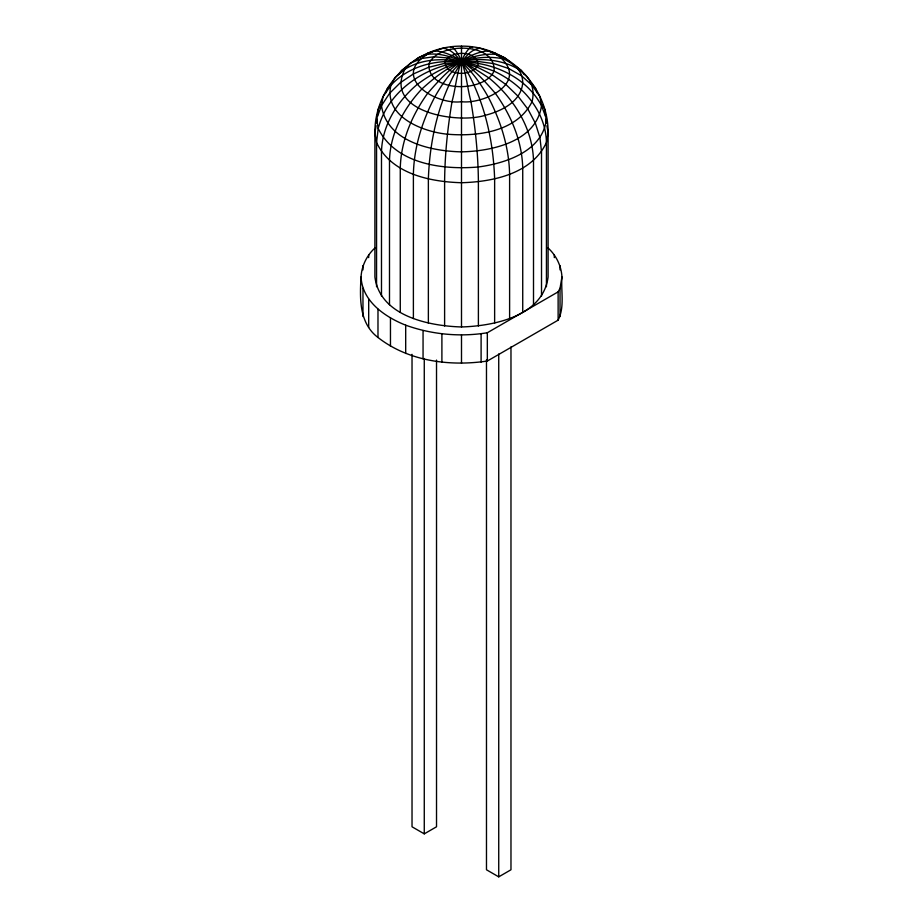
<?xml version="1.0" encoding="UTF-8"?>
<svg xmlns="http://www.w3.org/2000/svg" width="923" height="923" viewBox="0 0 923 923"><rect width="100%" height="100%" fill="white"/><g stroke="black" fill="none" stroke-linecap="round" stroke-linejoin="round"><path stroke-width="1.38" d="M461.5 46.15L461.5 326.961C428.93 326.015 379.907 316.093 374.9 276.958L374.9 132.716C374.426 86.37 415.223 45.562 461.5 46.15C507.777 45.562 548.574 86.37 548.1 132.716L548.1 276.958C543.093 316.093 494.07 326.015 461.5 326.961M376.561 122.967L377.057 118.882M377.38 116.16L378.199 109.352L380.611 104.761M376.088 125.747L374.9 132.716L376.561 142.477L376.561 286.718M547.812 247.745C556.131 255.244 561.322 265.755 561.957 276.958C560.78 291.172 564.876 306.944 558.127 320.166L487.332 361.031C449.951 366.604 408.462 361.331 377.98 337.472C359.001 323.165 359.785 298.244 361.043 276.958C361.678 265.755 366.869 255.244 375.188 247.745M560.03 316.566L560.03 288.276L561.957 276.958M385.768 92.854L387.579 87.985L393.129 81.997M558.127 320.166L558.127 291.876L560.03 288.276M398.678 74.636L401.632 70.344L407.228 66.398M425.48 55.172L427.476 53.326L443.086 48.261C451.324 49.057 456.689 56.026 461.5 62.014C472.484 71.948 481.01 84.166 488.232 97.019C500.704 120.867 509.046 147.242 509.611 174.285L509.611 318.539M413.85 61.333L418.2 57.722L434.768 50.834C459.573 53.096 480.11 75.721 495.524 93.569C511.111 115.294 522.083 141.069 522.73 168.067L522.73 312.32M361.043 276.958C362.231 301.406 384.972 316.947 405.693 325.184C431.687 334.507 460.081 337.23 487.332 332.753L558.127 291.876M412.027 354.328L412.027 826.789L424.268 833.861L436.521 826.789L436.521 360.097M486.479 359.866L486.479 869.778L498.732 876.85L510.973 869.778L510.973 346.91M450.412 47.592L452.108 46.681C466.115 60.283 465.85 83.22 470.892 101.172C475.391 127.789 478.172 154.741 478.391 181.75L478.391 326.004M472.588 47.592L470.892 46.681C456.885 60.283 457.15 83.22 452.108 101.172C447.609 127.789 444.828 154.741 444.609 181.75L444.609 326.004M515.772 66.398L521.368 70.344L524.322 74.636M509.15 61.333L504.8 57.722L488.232 50.834C463.427 53.096 442.89 75.721 427.476 93.569C411.889 115.294 400.917 141.069 400.27 168.067L400.27 312.32M497.52 55.172L495.524 53.326L479.914 48.261C471.676 49.057 466.311 56.026 461.5 62.014C450.516 71.948 441.99 84.166 434.768 97.019C422.296 120.867 413.954 147.242 413.389 174.285L413.389 318.539M529.871 81.997L535.421 87.985L537.244 92.854M542.389 104.761L544.801 109.352L545.62 116.16M546.912 125.747L548.1 132.716L546.439 142.477L546.439 286.718M545.943 118.882L546.439 122.967M560.03 265.651L560.03 269.885M554.308 254.771L554.308 257.598M541.513 296.098L541.513 151.857L539.967 137.689L535.421 123.336L528.025 109.341L518.068 96.246L505.954 84.558L492.121 74.717L477.11 67.102L447.447 57.953L433.948 56.765L421.499 58.495L410.585 63.076L404.932 69.19L394.975 77.532L390.879 85.32L383.033 96.65L381.487 105.66L376.561 118.929L378.199 128.493L376.561 142.477C391.075 173.824 430.13 181.866 461.5 182.719C492.87 181.866 531.925 173.824 546.439 142.477C545.77 110.564 521.841 84.028 494.001 71.129C466.092 60.664 432.206 52.738 404.932 69.19C383.299 112.133 457.612 124.074 484.933 115.387C501.212 111.268 521.322 101.715 522.73 82.724C522.58 65.671 507.281 61.737 495.524 54.284C467.257 52.657 441.413 71.013 421.499 89.358C403.478 108.695 390.175 133.639 389.494 160.498L389.494 304.74M533.506 304.74L533.506 160.498C532.536 127.939 513.742 98.253 489.052 78.028C470.799 66.191 450.32 51.861 427.476 54.284C390.314 77.07 435.425 105.28 461.5 101.703C483.214 104.38 527.702 83.589 501.501 58.495C471.48 53.222 440.733 66.906 417.046 84.558C397.271 101.357 382.122 125.32 381.487 151.857L381.487 296.098M498.732 353.982L498.732 876.85M494.636 323.154L494.636 178.912C493.205 138.219 483.548 96.627 461.5 62.014C436.106 59.303 408.601 66.041 390.879 85.32C383.714 116.621 422.515 131.804 447.447 134.204C477.629 136.754 517.215 131.758 532.121 101.542C540.659 64.368 487.817 54.376 461.5 62.014C424.534 66.502 387.879 91.169 378.199 128.493C395.782 164.132 442.475 170.017 478.068 167.017C505.666 163.394 542.978 151.187 546.439 118.929L541.513 105.66L539.967 96.65L532.121 85.32L521.553 75.824L508.688 68.51L494.001 63.664L478.068 61.472L444.609 63.364L428.364 67.391L413.389 73.932L400.27 82.724L389.494 93.431L381.487 105.66C386.645 141.611 430.96 151.245 461.5 151.857C492.04 151.245 536.355 141.611 541.513 105.66C526.214 76.909 493.078 62.176 461.5 62.014C439.452 96.627 429.795 138.219 428.364 178.912L428.364 323.154M487.332 332.753L487.332 361.031M481.102 333.849L481.102 362.128M461.5 334.957L461.5 363.247M441.898 333.849L441.898 362.128M424.268 358.516L424.268 833.861M423.057 330.549L423.057 358.828M405.693 325.184L405.693 353.474M390.464 317.974L390.464 346.252M377.98 309.182L377.98 337.472M368.692 254.771L368.692 257.598M368.692 299.156L368.692 327.446M362.97 265.651L362.97 269.885M362.97 288.276L362.97 316.566M428.999 63.664C426.53 92.669 484.46 93.119 494.001 71.129C496.47 42.123 438.54 41.662 428.999 63.664M444.932 61.472C445.186 76.39 471.93 76.828 478.068 65.268C477.814 50.35 451.07 49.9 444.932 61.472"/></g></svg>
